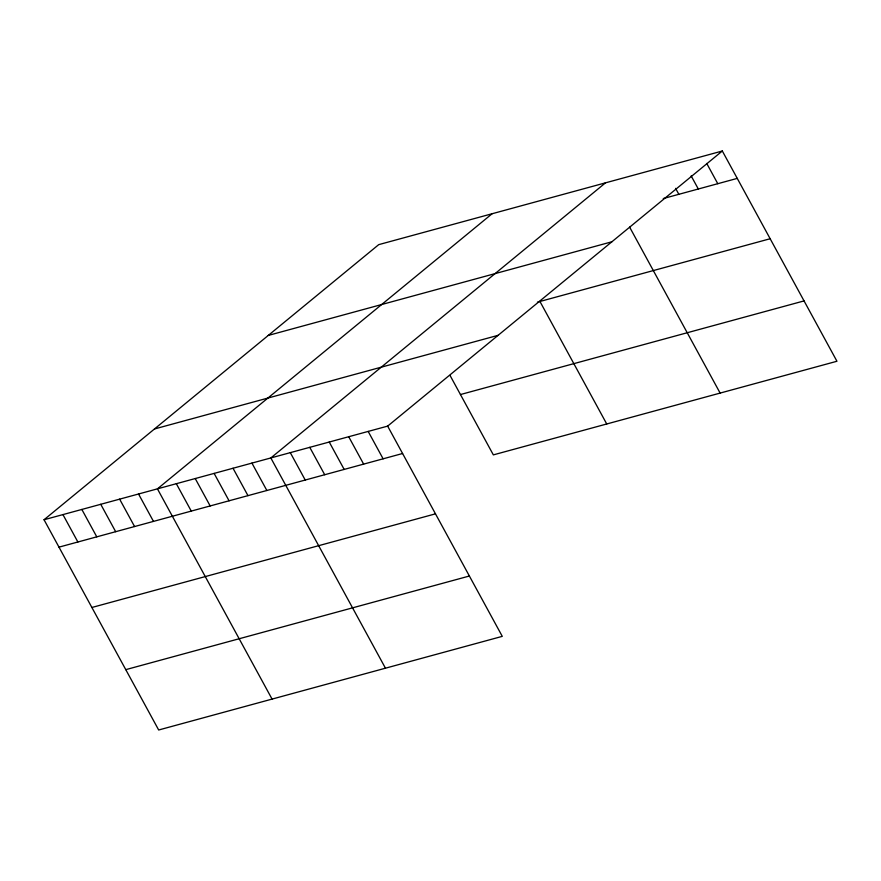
<?xml version="1.0" encoding="UTF-8"?>
<svg xmlns="http://www.w3.org/2000/svg" width="881" height="881" viewBox="0 0 881 881"><rect width="100%" height="100%" fill="white"/><g stroke="black" fill="none" stroke-linecap="round" stroke-linejoin="round"><path stroke-width="1.32" d="M44.05 519.746L387.651 426.118L502.28 636.357L158.679 729.997L44.05 519.746L378.72 244.643L722.321 151.003L836.95 361.254L493.349 454.882L450.026 375.416M492.105 213.742L157.435 488.856L272.064 699.096M605.5 182.841L270.83 457.955L385.46 668.194M387.651 426.118L722.321 151.003M663.272 198.555L737.254 178.391M268.276 335.43L611.877 241.79M537.421 302.161L770.159 238.74M154.494 428.97L498.095 335.331M460.455 394.545L804.056 300.906M58.983 547.145L402.584 453.506M91.888 607.483L435.478 513.843M125.785 669.648L469.375 576.02M706.749 163.459L717.784 183.7M691.167 175.914L698.314 189.008M675.595 188.358L678.844 194.316M629.64 227.133L720.129 393.091M539.943 301.478L606.734 423.981M368.181 431.426L383.114 458.814M348.711 436.723L363.644 464.122M329.241 442.031L344.174 469.419M309.771 447.339L324.704 474.727M290.301 452.647L305.233 480.035M251.933 463.098L266.866 490.497M233.025 468.252L247.968 495.64M214.127 473.405L229.071 500.793M195.23 478.548L210.163 505.936M176.332 483.702L191.265 511.09M138.537 493.999L153.47 521.387M119.64 499.153L134.573 526.541M100.742 504.295L115.675 531.695M81.845 509.449L96.778 536.837M62.947 514.603L77.88 541.991"/></g></svg>
